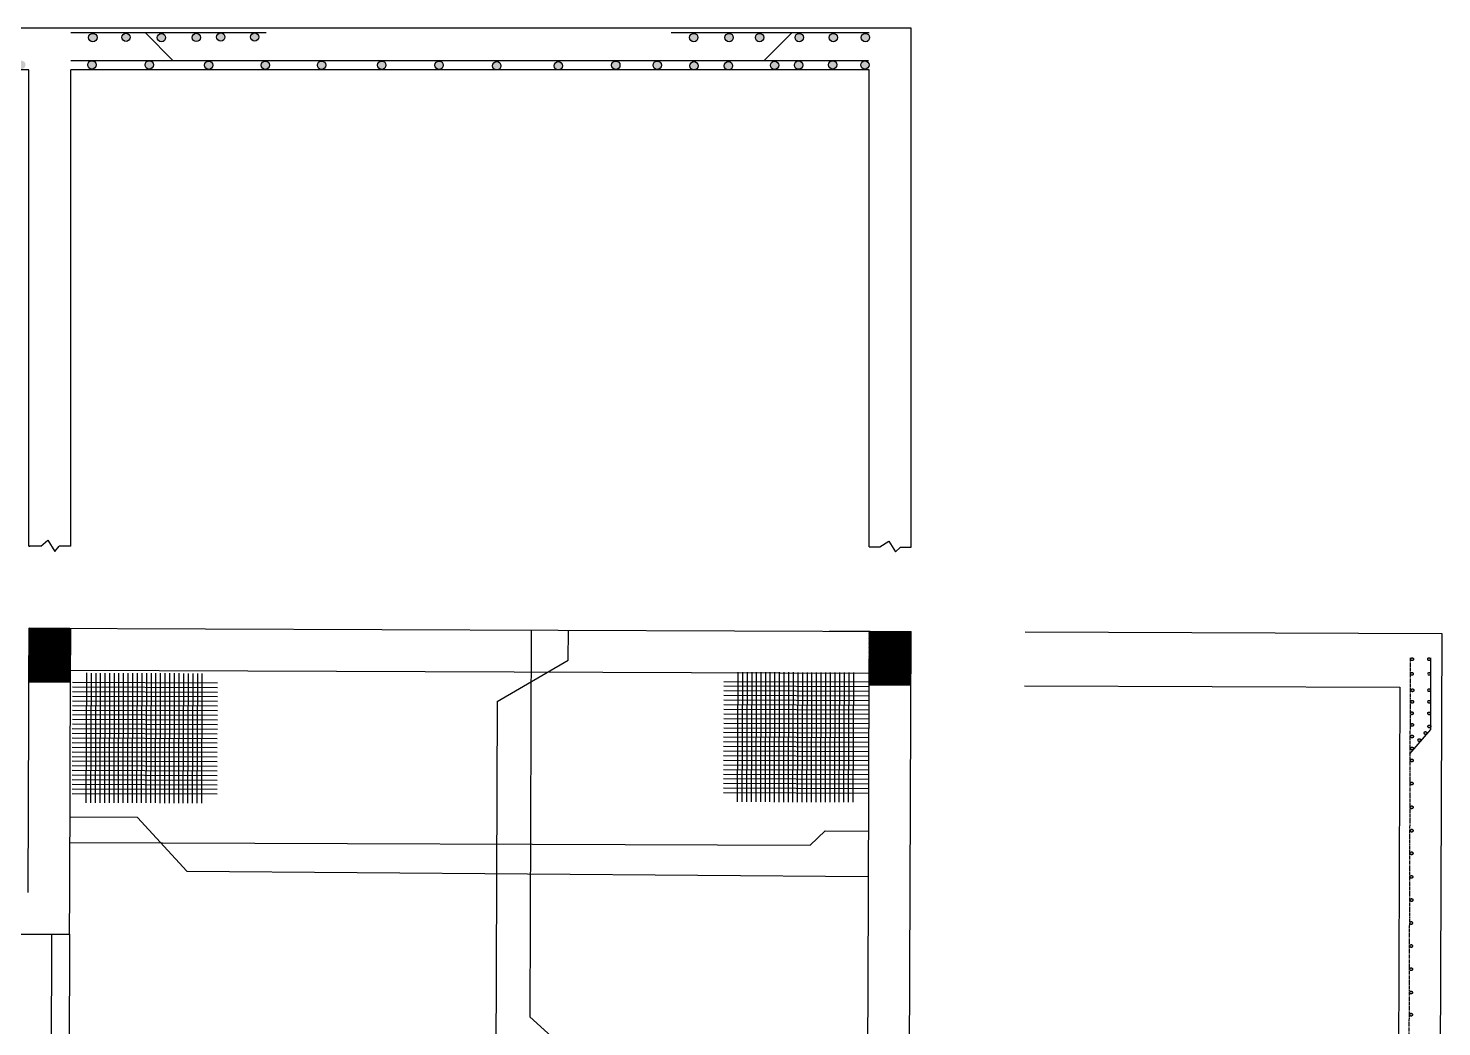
# Model space of a CAD drawing. Header units: feet. Extents: x -818749 to 7402802, y -779513 to 6609444.
# Drawn here: x -816433.8 to -816128.8, y -779064.5 to -778849.1 of the extents above; entities that cross this region are included whole.
import ezdxf

# ---------------------------------------------------------------- set-up
doc = ezdxf.new("R2010")
doc.units = ezdxf.units.FT
doc.header["$MEASUREMENT"] = 0
doc.linetypes.add('CENTER2', pattern=[1.125, 0.75, -0.125, 0.125, -0.125])
doc.layers.add('GRID', color=7, linetype='CENTER2', plot=False)

msp = doc.modelspace()

# ---------------------------------------------------------------- hatches: boundary and pattern name
at = {"layer": 'GRID', "linetype": 'Continuous', "true_color": 0xf1eb1f}
h = msp.add_hatch(color=2, dxfattribs=at)
h.dxf.hatch_style = 1
h.paths.add_polyline_path([(-816670.81549, -778851.01375, 1), (-816669.0127, -778851.01375, 1)])
h.paths.add_polyline_path([(-816668.97148, -778856.98603, 1), (-816670.77426, -778856.98603, 1)])
h.paths.add_polyline_path([(-816658.35304, -778856.98638, 1), (-816656.55025, -778856.98638, 1)])
h.paths.add_polyline_path([(-816646.09628, -778856.98603, 1), (-816644.29349, -778856.98603, 1)])
h.paths.add_polyline_path([(-816631.82067, -778857.18359, 1), (-816633.62346, -778857.18359, 1)])
h.paths.add_polyline_path([(-816619.27832, -778857.18359, 1), (-816621.0811, -778857.18359, 1)])
h.paths.add_polyline_path([(-816608.78468, -778857.18359, 1), (-816606.98189, -778857.18359, 1)])
h.paths.add_polyline_path([(-816594.17463, -778857.18359, 1), (-816595.97741, -778857.18359, 1)])
h.paths.add_polyline_path([(-816581.81248, -778857.18359, 1), (-816583.61527, -778857.18359, 1)])
h.paths.add_polyline_path([(-816570.89348, -778856.98638, 1), (-816569.0907, -778856.98638, 1)])
h.paths.add_polyline_path([(-816558.45235, -778856.98638, 1), (-816556.64957, -778856.98638, 1)])
h.paths.add_polyline_path([(-816544.50925, -778857.0523, 1), (-816546.31203, -778857.0523, 1)])
h.paths.add_polyline_path([(-816534.64009, -778857.0523, 1), (-816532.8373, -778857.0523, 1)])
h.paths.add_polyline_path([(-816533.73724, -778851.01375, 1), (-816535.54003, -778851.01375, 1)])
h.paths.add_polyline_path([(-816544.52523, -778851.01375, 1), (-816546.32802, -778851.01375, 1)])
h.paths.add_polyline_path([(-816556.7143, -778851.01375, 1), (-816558.51708, -778851.01375, 1)])
h.paths.add_polyline_path([(-816568.96089, -778851.01375, 1), (-816570.76367, -778851.01375, 1)])
h.paths.add_polyline_path([(-816581.90982, -778851.01375, 1), (-816583.71261, -778851.01375, 1)])
h.paths.add_polyline_path([(-816595.36415, -778851.01375, 1), (-816593.56137, -778851.01375, 1)])
h.paths.add_polyline_path([(-816621.7238, -778851.01375, 1), (-816623.52658, -778851.01375, 1)])
h.paths.add_polyline_path([(-816633.54263, -778851.01375, 1), (-816631.73985, -778851.01375, 1)])
h.paths.add_polyline_path([(-816645.85847, -778851.01375, 1), (-816644.05569, -778851.01375, 1)])
h.paths.add_polyline_path([(-816656.68924, -778851.01375, 1), (-816658.49202, -778851.01375, 1)])
h.paths.add_polyline_path([(-816254.05092, -778851.0833, 1), (-816252.24813, -778851.0833, 1)])
h.paths.add_polyline_path([(-816260.9771, -778851.0833, 1), (-816259.17432, -778851.0833, 1)])
h.paths.add_polyline_path([(-816268.33027, -778851.0833, 1), (-816266.52748, -778851.0833, 1)])
h.paths.add_polyline_path([(-816276.88884, -778851.0833, 1), (-816275.08606, -778851.0833, 1)])
h.paths.add_polyline_path([(-816281.66672, -778851.0833, 1), (-816283.46951, -778851.0833, 1)])
h.paths.add_polyline_path([(-816291.08928, -778851.0833, 1), (-816289.28649, -778851.0833, 1)])
h.paths.add_polyline_path([(-816291.04418, -778857.1836, 1), (-816289.24139, -778857.1836, 1)])
h.paths.add_polyline_path([(-816298.99148, -778857.06855, 1), (-816297.18869, -778857.06855, 1)])
h.paths.add_polyline_path([(-816271.84733, -778857.07925, 1), (-816273.65012, -778857.07925, 1)])
h.paths.add_polyline_path([(-816283.61288, -778857.1836, 1), (-816281.81009, -778857.1836, 1)])
h.paths.add_polyline_path([(-816268.47257, -778857.04342, 1), (-816266.66978, -778857.04342, 1)])
h.paths.add_polyline_path([(-816261.11941, -778856.99602, 1), (-816259.31662, -778856.99602, 1)])
h.paths.add_polyline_path([(-816254.15136, -778857.00459, 1), (-816252.34857, -778857.00459, 1)])
h.paths.add_polyline_path([(-816306.11657, -778857.06855, 1), (-816307.91936, -778857.06855, 1)])
h.paths.add_polyline_path([(-816320.32273, -778857.18359, 1), (-816318.51994, -778857.18359, 1)])
h.paths.add_polyline_path([(-816333.61542, -778857.18359, 1), (-816331.81263, -778857.18359, 1)])
h.paths.add_polyline_path([(-816344.26618, -778857.06855, 1), (-816346.06897, -778857.06855, 1)])
h.paths.add_polyline_path([(-816356.63073, -778857.06855, 1), (-816358.43351, -778857.06855, 1)])
h.paths.add_polyline_path([(-816404.19032, -778851.10773, 1), (-816405.99311, -778851.10773, 1)])
h.paths.add_polyline_path([(-816398.45705, -778851.05291, 1), (-816396.65426, -778851.05291, 1)])
h.paths.add_polyline_path([(-816392.11621, -778850.08499), (-816392.46553, -778850.08499, 0.358186129), (-816393.19226, -778850.9693, 1), (-816391.38948, -778850.9693, 0.358186129)])
h.paths.add_polyline_path([(-816384.78973, -778850.08499), (-816385.12931, -778850.08499, 0.359739239), (-816385.86091, -778850.97025, 1), (-816384.05813, -778850.97025, 0.359739239)])
h.paths.add_polyline_path([(-816383.56149, -778857.06855, 1), (-816381.7587, -778857.06855, 1)])
h.paths.add_polyline_path([(-816371.42078, -778857.06855, 1), (-816369.61799, -778857.06855, 1)])
h.paths.add_polyline_path([(-816520.7989, -778856.98638, 1), (-816518.99611, -778856.98638, 1)])
h.paths.add_polyline_path([(-816508.43633, -778856.98638, 1), (-816506.63354, -778856.98638, 1)])
h.paths.add_polyline_path([(-816494.13284, -778856.98638, 1), (-816495.93562, -778856.98638, 1)])
h.paths.add_polyline_path([(-816483.36581, -778856.98638, 1), (-816481.56303, -778856.98638, 1)])
h.paths.add_polyline_path([(-816470.72697, -778856.98638, 1), (-816468.92418, -778856.98638, 1)])
h.paths.add_polyline_path([(-816456.70533, -778856.98638, 1), (-816458.50812, -778856.98638, 1)])
h.paths.add_polyline_path([(-816444.14717, -778856.98638, 1), (-816445.94995, -778856.98638, 1)])
h.paths.add_polyline_path([(-816434.41078, -778856.98638, 1), (-816436.21357, -778856.98638, 1)])
h.paths.add_polyline_path([(-816395.78746, -778857.06855, 1), (-816393.98468, -778857.06855, 1)])
h.paths.add_polyline_path([(-816408.6183, -778856.98638, 1), (-816406.81552, -778856.98638, 1)])
h.paths.add_polyline_path([(-816413.63102, -778851.03266, 1), (-816411.82823, -778851.03266, 1)])
h.paths.add_polyline_path([(-816420.79318, -778851.0827, 1), (-816418.99039, -778851.0827, 1)])
h.paths.add_polyline_path([(-816421.00035, -778856.98638, 1), (-816419.19757, -778856.98638, 1)])
at = {"layer": 'GRID', "linetype": 'ByBlock'}
h = msp.add_hatch(dxfattribs=at)
h.set_pattern_fill('ANSI31', color=1, angle=-0.2106085)
h.set_pattern_definition([(44.7893915, (-821153.83319, -783334.82262), (-0.0880628523, 0.0887126487), [])])
h.paths.add_polyline_path([(-816424.66331, -778978.67273), (-816433.66752, -778978.62845), (-816433.70036, -778987.56463), (-816433.70975, -778990.11796), (-816424.70985, -778990.16221), (-816424.70043, -778987.59771)])
h.paths.add_polyline_path([(-816243.34878, -778979.32066), (-816252.37298, -778979.27629), (-816252.4059, -778988.23103), (-816252.38159, -778988.23112), (-816252.39091, -778990.76592), (-816243.39101, -778990.81017)])
h.paths.add_polyline_path([(-816243.73078, -779080.47755), (-816252.72051, -779080.43335), (-816252.73447, -779084.23047), (-816252.76274, -779091.92286), (-816243.77302, -779091.96706)])
h.paths.add_polyline_path([(-816417.41437, -779080.70631), (-816428.91587, -779080.66301), (-816428.92563, -779083.56667), (-816420.10505, -779083.61525), (-816417.42408, -779083.6251)])
h.paths.add_polyline_path([(-816417.4241, -779083.63001), (-816420.10505, -779083.61525), (-816428.89328, -779083.58294), (-816428.90733, -779087.40682), (-816420.11916, -779087.45522), (-816417.43687, -779087.46508)])
h.paths.add_polyline_path([(-816417.43688, -779087.47), (-816420.11916, -779087.45522), (-816428.93859, -779087.4228), (-816428.94611, -779089.66078), (-816417.44432, -779089.7047)])
h.paths.add_polyline_path([(-816672.55512, -779034.66645), (-816681.55501, -779034.6222), (-816681.59725, -779046.11171), (-816672.59735, -779046.15596)])
h.paths.add_polyline_path([(-816673.1617, -779199.68585), (-816673.15061, -779196.66979), (-816682.1224, -779196.62568), (-816682.16463, -779208.11519), (-816673.19285, -779208.1593)])
h.paths.add_polyline_path([(-816624.36088, -779270.96867), (-816635.72972, -779270.95317), (-816635.79038, -779273.66372), (-816635.28685, -779273.66557), (-816635.28679, -779273.64946), (-816626.49635, -779273.69788), (-816624.3857, -779273.70564)])
h.paths.add_polyline_path([(-816624.38574, -779273.7095), (-816626.49635, -779273.69788), (-816635.79038, -779273.66372), (-816635.87632, -779277.50343), (-816624.42053, -779277.54554)])
h.paths.add_polyline_path([(-816624.42057, -779277.54936), (-816626.51047, -779277.53785), (-816635.87632, -779277.50343), (-816635.93011, -779279.90643), (-816624.44234, -779279.95013)])
h.paths.add_polyline_path([(-816542.21697, -779274.00768), (-816553.66973, -779273.96558), (-816553.68379, -779277.78945), (-816544.89335, -779277.83786), (-816542.24515, -779277.8476)])
h.paths.add_polyline_path([(-816417.5685, -779192.20446), (-816425.45242, -779192.17487), (-816425.46437, -779195.42723), (-816420.51388, -779195.4545), (-816417.58058, -779195.46528)])
h.paths.add_polyline_path([(-816417.5806, -779195.47066), (-816420.51388, -779195.4545), (-816425.4644, -779195.4363), (-816425.46437, -779195.42723), (-816429.30432, -779195.40608), (-816429.31849, -779199.26216), (-816425.47855, -779199.28331), (-816425.47852, -779199.27628), (-816417.5948, -779199.30526)])
h.paths.add_polyline_path([(-816417.59488, -779199.32674), (-816425.47855, -779199.28331), (-816425.48918, -779202.1753), (-816417.60554, -779202.2042)])
h.paths.add_polyline_path([(-816425.47855, -779199.28331), (-816429.31849, -779199.26216), (-816429.32915, -779202.16122), (-816425.48918, -779202.1753)])
h.paths.add_polyline_path([(-816425.45242, -779192.17487), (-816429.29219, -779192.16046), (-816429.3044, -779195.40608), (-816425.46437, -779195.42723)])
h.paths.add_polyline_path([(-816244.14479, -779195.87369), (-816244.13417, -779192.98617), (-816253.13407, -779192.94192), (-816253.14557, -779196.06972), (-816253.17631, -779204.43143), (-816244.17641, -779204.47568)])
h.paths.add_polyline_path([(-816244.63606, -779329.52354), (-816244.62262, -779325.86817), (-816253.57874, -779325.82414), (-816253.62097, -779337.31365), (-816244.66486, -779337.35768)])
h.paths.add_polyline_path([(-816426.41197, -779453.21861), (-816429.51868, -779453.191), (-816429.56094, -779464.68799), (-816426.45418, -779464.70326), (-816426.43959, -779460.73185)])
h.paths.add_polyline_path([(-816429.51868, -779453.191), (-816432.56813, -779453.16389), (-816432.55527, -779464.67327), (-816429.56094, -779464.68799)])
h.paths.add_polyline_path([(-816423.43847, -779453.24504), (-816426.41197, -779453.21861), (-816426.43959, -779460.73185), (-816426.45418, -779464.70326), (-816423.48064, -779464.71788)])
h.paths.add_polyline_path([(-816550.31465, -779435.47053), (-816554.01655, -779435.45233), (-816554.05799, -779446.94184), (-816550.35688, -779446.96004)])
h.paths.add_polyline_path([(-816554.01655, -779435.45233), (-816559.38927, -779435.42591), (-816559.42059, -779443.94657), (-816554.04726, -779443.96635)])
h.paths.add_polyline_path([(-816554.04726, -779443.96635), (-816559.42059, -779443.94657), (-816559.4315, -779446.91542), (-816554.05799, -779446.94184)])
h.paths.add_polyline_path([(-816626.81288, -779435.18477), (-816632.02831, -779435.15913), (-816632.0597, -779443.67909), (-816626.84418, -779443.6983)], flags=17)
h.paths.add_polyline_path([(-816626.84418, -779443.6983), (-816632.0597, -779443.67909), (-816632.02831, -779435.15913), (-816635.86799, -779435.14025), (-816635.91032, -779446.62976), (-816626.85512, -779446.67428)])
h.paths.add_polyline_path([(-816542.24519, -779277.85245), (-816544.89335, -779277.83786), (-816549.60807, -779277.82053), (-816553.44805, -779277.80642), (-816553.70365, -779277.80548), (-816553.71431, -779280.70392), (-816542.267, -779280.82286)])
at = {"layer": 'GRID', "linetype": 'Continuous', "true_color": 0xf1eb1f}
h = msp.add_hatch(color=2, dxfattribs=at)
h.dxf.hatch_style = 1
h.paths.add_polyline_path([(-816131.49219, -778984.91549, 1), (-816131.49219, -778985.52257, 1)])
h.paths.add_polyline_path([(-816131.47352, -778988.10537, 1), (-816131.47352, -778988.71245, 1)])
h.paths.add_polyline_path([(-816131.49219, -778991.62568, 1), (-816131.49219, -778992.23276, 1)])
h.paths.add_polyline_path([(-816131.47, -778994.11342, 1), (-816131.47, -778994.7205, 1)])
h.paths.add_polyline_path([(-816131.49219, -778996.63448, 1), (-816131.49219, -778997.24156, 1)])
h.paths.add_polyline_path([(-816131.13165, -778999.80769), (-816131.13156, -778999.68943, 0.358112695), (-816131.42933, -778999.44478, 1), (-816131.42933, -779000.05186, 0.357659757)])
h.paths.add_polyline_path([(-816135.21123, -779007.39634, 1), (-816135.21123, -779006.78926, 1)])
h.paths.add_polyline_path([(-816135.1747, -779004.81242, 1), (-816135.1747, -779004.20534, 1)])
h.paths.add_polyline_path([(-816133.60257, -779002.40178, 1), (-816133.60257, -779003.00886, 1)])
h.paths.add_polyline_path([(-816132.29038, -779001.47462, 1), (-816132.29038, -779000.86754, 1)])
h.paths.add_polyline_path([(-816135.14792, -778984.93808, 1), (-816135.14792, -778985.54516, 1)])
h.paths.add_polyline_path([(-816135.20379, -778988.09252, 0.336188721), (-816135.49605, -778988.31407), (-816135.4966, -778988.47604, 0.338106019), (-816135.20379, -778988.6996, 1)])
h.paths.add_polyline_path([(-816135.07647, -778991.64789, 1), (-816135.07647, -778992.25497, 1)])
h.paths.add_polyline_path([(-816135.13195, -778994.12452, 1), (-816135.13195, -778994.73161, 1)])
h.paths.add_polyline_path([(-816135.19853, -778996.60116, 1), (-816135.19853, -778997.20824, 1)])
h.paths.add_polyline_path([(-816135.15415, -778999.11111, 1), (-816135.15415, -778999.71819, 1)])
h.paths.add_polyline_path([(-816135.17634, -779001.62106, 1), (-816135.17634, -779002.22814, 1)])
h.paths.add_polyline_path([(-816135.46602, -779083.55201, 1), (-816135.46602, -779084.15909, 1)])
h.paths.add_polyline_path([(-816131.88792, -779087.01072, 1), (-816131.88792, -779086.40364, 1)])
h.paths.add_polyline_path([(-816131.95309, -779081.68554, 1), (-816131.95309, -779082.29262, 1)])
h.paths.add_polyline_path([(-816135.46602, -779081.46589, 1), (-816135.46602, -779082.07297, 1)])
h.paths.add_polyline_path([(-816135.3122, -779079.95483, 1), (-816135.3122, -779080.56191, 1)])
h.paths.add_polyline_path([(-816135.3818, -779079.07844, 1), (-816135.3818, -779078.47136, 1)])
h.paths.add_polyline_path([(-816135.45184, -779077.7197, 1), (-816135.45184, -779077.11262, 1)])
h.paths.add_polyline_path([(-816135.34012, -779075.71857, 1), (-816135.34012, -779075.11149, 1)])
h.paths.add_polyline_path([(-816133.90591, -779077.1943, 1), (-816133.90591, -779077.80138, 1)])
h.paths.add_polyline_path([(-816132.96409, -779079.20096, 1), (-816132.96409, -779078.59388, 1)])
h.paths.add_polyline_path([(-816131.98059, -779080.07735, 1), (-816131.98059, -779080.68443, 1)])
h.paths.add_polyline_path([(-816135.43078, -779071.57832, 1), (-816135.43078, -779072.1854, 1)])
h.paths.add_polyline_path([(-816135.40801, -779066.64778, 1), (-816135.40801, -779067.25487, 1)])
h.paths.add_polyline_path([(-816135.38567, -779061.64992, 1), (-816135.38567, -779062.257, 1)])
h.paths.add_polyline_path([(-816135.37793, -779056.8717, 1), (-816135.37793, -779057.47878, 1)])
h.paths.add_polyline_path([(-816135.3543, -779051.82637, 1), (-816135.3543, -779052.43345, 1)])
h.paths.add_polyline_path([(-816135.3311, -779046.82739, 1), (-816135.3311, -779047.43448, 1)])
h.paths.add_polyline_path([(-816135.25763, -779012.36441, 1), (-816135.25763, -779011.75733, 1)])
h.paths.add_polyline_path([(-816135.33024, -779042.47303, 1), (-816135.33024, -779041.86595, 1)])
h.paths.add_polyline_path([(-816135.23185, -779021.93519, 1), (-816135.23185, -779022.54227, 1)])
h.paths.add_polyline_path([(-816135.26278, -779026.82488, 1), (-816135.26278, -779027.43197, 1)])
h.paths.add_polyline_path([(-816135.30876, -779031.91326, 1), (-816135.30876, -779032.52034, 1)])
h.paths.add_polyline_path([(-816135.27825, -779036.91003, 1), (-816135.27825, -779037.51711, 1)])
h.paths.add_polyline_path([(-816135.24732, -779016.89206, 1), (-816135.24732, -779017.49914, 1)])

# ---------------------------------------------------------------- linework, layer by layer
for p, q in [((-816433.8768, -779035.5643), (-816433.66728, -778978.56469)), ((-816433.8768, -779035.5643), (-816433.66728, -778978.56469)), ((-816433.66728, -778978.56469), (-816243.34857, -778979.26427)), ((-816433.66728, -778978.56469), (-816243.34857, -778979.26427)), ((-816243.34857, -778979.26427), (-816245.14623, -779468.31366)), ((-816243.34857, -778979.26427), (-816245.14623, -779468.31366)), ((-816424.87686, -779035.59738), (-816424.70043, -778987.59771)), ((-816424.87686, -779035.59738), (-816424.70043, -778987.59771)), ((-816424.70043, -778987.59771), (-816252.38159, -778988.23112)), ((-816424.70043, -778987.59771), (-816252.38159, -778988.23112)), ((-816252.38159, -778988.23112), (-816252.55803, -779036.2308)), ((-816252.38159, -778988.23112), (-816252.55803, -779036.2308)), ((-816424.90995, -779044.59732), (-816424.87686, -779035.59738)), ((-816424.90995, -779044.59732), (-816424.87686, -779035.59738)), ((-816252.55803, -779036.2308), (-816252.73447, -779084.23047)), ((-816252.55803, -779036.2308), (-816252.73447, -779084.23047)), ((-816472.90962, -779044.42088), (-816428.74992, -779044.58321)), ((-816472.90962, -779044.42088), (-816424.90995, -779044.59732))]:
    msp.add_line(p, q)
at = {"linetype": 'ByBlock'}
for p, q in [((-816433.73793, -778978.62811), (-816433.78016, -778990.11762)), ((-816424.66331, -778978.67273), (-816433.73793, -778978.62811)), ((-816433.66728, -778978.56469), (-816433.70036, -778987.56463)), ((-816416.08641, -778978.66152), (-816433.66728, -778978.56469)), ((-816424.70554, -778990.16224), (-816424.66331, -778978.67273)), ((-816243.34869, -778979.29647), (-816260.92956, -778979.19964)), ((-816252.37298, -778979.27629), (-816252.41522, -778990.7658)), ((-816243.29836, -778979.32091), (-816252.37298, -778979.27629)), ((-816243.38177, -778988.29641), (-816243.34869, -778979.29647)), ((-816243.34059, -778990.81042), (-816243.29836, -778979.32091)), ((-816424.70049, -778987.6142), (-816416.11949, -778987.66146)), ((-816416.11949, -778987.66146), (-816416.11937, -778987.62925)), ((-816260.96264, -778988.19958), (-816252.38165, -778988.24684))]:
    msp.add_line(p, q, dxfattribs=at)
at = {"layer": 'GRID', "color": 242, "linetype": 'Continuous', "true_color": 0xcd2027}
for p, q in [((-816243.29836, -778849.08499), (-816681.55513, -778849.08499)), ((-816243.29836, -778961.05651), (-816243.29836, -778849.08499)), ((-816433.73793, -778858.08499), (-816525.07578, -778858.08499)), ((-816433.73793, -778960.83578), (-816433.73793, -778858.08499)), ((-816424.66331, -778960.83578), (-816424.66331, -778858.08499)), ((-816252.37298, -778858.08499), (-816424.66331, -778858.08499)), ((-816252.37298, -778960.96963), (-816252.37298, -778858.08499))]:
    msp.add_line(p, q, dxfattribs=at)
at = {"layer": 'GRID', "color": 2, "linetype": 'Continuous'}
for p, q in [((-816382.44812, -778850.08499), (-816424.66331, -778850.08499)), ((-816252.36622, -778850.08499), (-816295.05138, -778850.08499)), ((-816252.49907, -778856.08499), (-816424.66331, -778856.08499))]:
    msp.add_line(p, q, dxfattribs=at)
at = {"layer": 'GRID', "color": 40, "linetype": 'Continuous', "true_color": 0xf8d731}
for p, q in [((-816408.52259, -778850.08499), (-816402.58066, -778856.08499)), ((-816269.00811, -778850.08499), (-816275.07524, -778856.08499)), ((-816131.12482, -778991.29958), (-816131.12482, -778984.91116)), ((-816131.13211, -779000.3824), (-816131.12482, -778991.29958)), ((-816135.61567, -779005.66045), (-816131.13211, -779000.3824))]:
    msp.add_line(p, q, dxfattribs=at)
at = {"layer": 'GRID', "color": 242, "linetype": 'ByBlock', "true_color": 0xcd2027}
for p, q in [((-816431.08677, -778960.83578), (-816429.60083, -778959.53312)), ((-816429.60083, -778959.53312), (-816428.08302, -778962.02094)), ((-816250.02794, -778960.96963), (-816248.09102, -778959.75822)), ((-816248.09102, -778959.75822), (-816246.66585, -778962.03691)), ((-816431.08677, -778960.83578), (-816433.73793, -778960.83578)), ((-816433.73793, -778960.83578), (-816433.50838, -778960.83578)), ((-816428.08302, -778962.02094), (-816427.16945, -778960.83578)), ((-816424.66331, -778960.83578), (-816427.16945, -778960.83578)), ((-816252.37298, -778960.96963), (-816250.02794, -778960.96963)), ((-816246.66585, -778962.03691), (-816245.57188, -778961.02627)), ((-816245.57188, -778961.02627), (-816243.29836, -778961.05651)), ((-816218.69927, -778979.35487), (-816128.76185, -778979.68547)), ((-816128.76185, -778979.68547), (-816130.54986, -779466.10944)), ((-816424.2843, -778990.19941), (-816392.98311, -778990.31446)), ((-816421.27697, -778988.21045), (-816421.37989, -779016.21026)), ((-816420.27698, -778988.21412), (-816420.3799, -779016.21393)), ((-816419.27698, -778988.2178), (-816419.3799, -779016.21761)), ((-816418.27699, -778988.22147), (-816418.37991, -779016.22128)), ((-816417.277, -778988.22515), (-816417.37992, -779016.22496)), ((-816416.277, -778988.22883), (-816416.37992, -779016.22864)), ((-816415.27701, -778988.2325), (-816415.37993, -779016.23231)), ((-816414.33376, -778988.23597), (-816414.43668, -779016.23578)), ((-816413.33377, -778988.23964), (-816413.43669, -779016.23945)), ((-816412.33377, -778988.24332), (-816412.43669, -779016.24313)), ((-816411.33378, -778988.247), (-816411.4367, -779016.24681)), ((-816410.33379, -778988.25067), (-816410.43671, -779016.25048)), ((-816410.33379, -778988.25067), (-816410.43671, -779016.25048)), ((-816409.33379, -778988.25435), (-816409.43672, -779016.25416)), ((-816408.3338, -778988.25802), (-816408.43672, -779016.25783)), ((-816407.33381, -778988.2617), (-816407.43673, -779016.26151)), ((-816406.33381, -778988.26537), (-816406.43674, -779016.26519)), ((-816405.33382, -778988.26905), (-816405.43674, -779016.26886)), ((-816404.33383, -778988.27273), (-816404.43675, -779016.27254)), ((-816403.33383, -778988.2764), (-816403.43676, -779016.27621)), ((-816402.33384, -778988.28008), (-816402.43676, -779016.27989)), ((-816401.33385, -778988.28375), (-816401.43677, -779016.28356)), ((-816400.33385, -778988.28743), (-816400.43678, -779016.28724)), ((-816399.33386, -778988.29111), (-816399.43678, -779016.29092)), ((-816398.33387, -778988.29478), (-816398.43679, -779016.29459)), ((-816397.33387, -778988.29846), (-816397.4368, -779016.29827)), ((-816396.33388, -778988.30213), (-816396.4368, -779016.30194)), ((-816283.70276, -778990.01454), (-816252.40157, -778990.1296)), ((-816280.69543, -778988.02558), (-816280.79835, -779016.02539)), ((-816279.69544, -778988.02926), (-816279.79836, -779016.02907)), ((-816278.69544, -778988.03293), (-816278.79837, -779016.03274)), ((-816277.69545, -778988.03661), (-816277.79837, -779016.03642)), ((-816276.69546, -778988.04028), (-816276.79838, -779016.0401)), ((-816275.69546, -778988.04396), (-816275.79839, -779016.04377)), ((-816274.69547, -778988.04764), (-816274.79839, -779016.04745)), ((-816273.75222, -778988.0511), (-816273.85514, -779016.05091)), ((-816272.75223, -778988.05478), (-816272.85515, -779016.05459)), ((-816271.75223, -778988.05845), (-816271.85516, -779016.05827)), ((-816270.75224, -778988.06213), (-816270.85516, -779016.06194)), ((-816269.75225, -778988.06581), (-816269.85517, -779016.06562)), ((-816269.75225, -778988.06581), (-816269.85517, -779016.06562)), ((-816268.75225, -778988.06948), (-816268.85518, -779016.06929)), ((-816267.75226, -778988.07316), (-816267.85518, -779016.07297)), ((-816266.75227, -778988.07683), (-816266.85519, -779016.07664)), ((-816265.75227, -778988.08051), (-816265.8552, -779016.08032)), ((-816264.75228, -778988.08419), (-816264.8552, -779016.084)), ((-816263.75229, -778988.08786), (-816263.85521, -779016.08767)), ((-816262.75229, -778988.09154), (-816262.85522, -779016.09135)), ((-816261.7523, -778988.09521), (-816261.85522, -779016.09502)), ((-816260.75231, -778988.09889), (-816260.85523, -779016.0987)), ((-816259.75231, -778988.10256), (-816259.85524, -779016.10238)), ((-816258.75232, -778988.10624), (-816258.85524, -779016.10605)), ((-816257.75233, -778988.10992), (-816257.85525, -779016.10973)), ((-816256.75233, -778988.11359), (-816256.85526, -779016.1134)), ((-816255.75234, -778988.11727), (-816255.85526, -779016.11708)), ((-816424.29533, -778993.19939), (-816392.99414, -778993.31444)), ((-816424.29165, -778992.19939), (-816392.99046, -778992.31445)), ((-816424.28798, -778991.1994), (-816392.98679, -778991.31446)), ((-816283.71379, -778993.01452), (-816252.4126, -778993.12958)), ((-816283.71011, -778992.01453), (-816252.40893, -778992.12958)), ((-816283.70644, -778991.01453), (-816252.40525, -778991.12959)), ((-816218.80826, -778990.97728), (-816137.80451, -778991.27504)), ((-816137.80451, -778991.27504), (-816138.14775, -779084.65168)), ((-816424.30635, -778996.19936), (-816393.00517, -778996.31442)), ((-816424.30268, -778995.19937), (-816393.00149, -778995.31443)), ((-816424.299, -778994.19938), (-816392.99782, -778994.31444)), ((-816283.72482, -778996.0145), (-816252.42363, -778996.12956)), ((-816283.72114, -778995.01451), (-816252.41995, -778995.12956)), ((-816283.71746, -778994.01451), (-816252.41628, -778994.12957)), ((-816424.31738, -778999.19934), (-816393.0162, -778999.3144)), ((-816424.31371, -778998.19935), (-816393.01252, -778998.31441)), ((-816424.31003, -778997.19936), (-816393.00884, -778997.31442)), ((-816283.73584, -778999.01448), (-816252.43466, -778999.12954)), ((-816283.73217, -778998.01449), (-816252.43098, -778998.12954)), ((-816283.72849, -778997.01449), (-816252.4273, -778997.12955)), ((-816424.32841, -779002.19932), (-816393.02722, -779002.31438)), ((-816424.32473, -779001.19933), (-816393.02355, -779001.31439)), ((-816424.32106, -779000.19934), (-816393.01987, -779000.3144)), ((-816283.74687, -779002.01446), (-816252.44568, -779002.12952)), ((-816283.74319, -779001.01447), (-816252.44201, -779001.12952)), ((-816283.73952, -779000.01447), (-816252.43833, -779000.12953)), ((-816424.33944, -779005.1993), (-816393.03825, -779005.31436)), ((-816424.33576, -779004.19931), (-816393.03457, -779004.31437)), ((-816424.33209, -779003.19932), (-816393.0309, -779003.31438)), ((-816424.33209, -779003.19932), (-816393.0309, -779003.31438)), ((-816283.7579, -779005.01444), (-816252.45671, -779005.1295)), ((-816283.75422, -779004.01445), (-816252.45304, -779004.1295)), ((-816283.75055, -779003.01445), (-816252.44936, -779003.12951)), ((-816283.75055, -779003.01445), (-816252.44936, -779003.12951)), ((-816424.35046, -779008.19928), (-816393.04928, -779008.31434)), ((-816424.34679, -779007.19929), (-816393.0456, -779007.31435)), ((-816424.34311, -779006.1993), (-816393.04193, -779006.31435)), ((-816283.76893, -779008.01442), (-816252.46774, -779008.12948)), ((-816283.76525, -779007.01443), (-816252.46406, -779007.12948)), ((-816283.76157, -779006.01443), (-816252.46039, -779006.12949)), ((-816424.36149, -779011.19926), (-816393.06031, -779011.31432)), ((-816424.35782, -779010.19927), (-816393.05663, -779010.31433)), ((-816424.35414, -779009.19928), (-816393.05295, -779009.31433)), ((-816283.78363, -779012.01439), (-816252.48244, -779012.12945)), ((-816283.77995, -779011.0144), (-816252.47877, -779011.12946)), ((-816283.77628, -779010.01441), (-816252.47509, -779010.12946)), ((-816283.7726, -779009.01441), (-816252.47141, -779009.12947)), ((-816424.37252, -779014.19924), (-816393.07133, -779014.3143)), ((-816424.36884, -779013.19925), (-816393.06766, -779013.31431)), ((-816424.36517, -779012.19926), (-816393.06398, -779012.31431)), ((-816283.79098, -779014.01438), (-816252.48979, -779014.12944)), ((-816283.7873, -779013.01438), (-816252.48612, -779013.12944))]:
    msp.add_line(p, q, dxfattribs=at)
at = {"layer": 'GRID', "color": 2, "linetype": 'ByBlock', "true_color": 0xf1eb1f}
for p, q in [((-816325.25627, -778978.96319), (-816325.56314, -779062.44549)), ((-816317.27712, -778985.43551), (-816317.25344, -778978.9926)), ((-816332.65666, -778994.39264), (-816317.27712, -778985.43551)), ((-816332.65666, -778994.39264), (-816332.98581, -779083.93548)), ((-816424.79658, -779013.7568), (-816424.79658, -779013.7568)), ((-816410.27851, -779019.36578), (-816424.817, -779019.31234)), ((-816399.5734, -779031.00696), (-816410.27851, -779019.36578)), ((-816265.08631, -779025.38196), (-816261.86925, -779022.28987)), ((-816261.86925, -779022.28987), (-816252.50691, -779022.32429)), ((-816424.83716, -779024.79475), (-816265.08631, -779025.38196)), ((-816399.5734, -779031.00696), (-816252.54284, -779032.10009)), ((-816325.56314, -779062.44549), (-816317.8371, -779069.47731))]:
    msp.add_line(p, q, dxfattribs=at)
at = {"layer": 'GRID', "color": 40, "linetype": 'CENTER2', "true_color": 0xf8d731}
msp.add_line((-816135.82779, -779084.6602), (-816135.48455, -778984.9756), dxfattribs=at)
at = {"layer": 'GRID', "linetype": 'ByBlock'}
for p, q in [((-816433.78016, -778990.11762), (-816424.70554, -778990.16224)), ((-816252.41522, -778990.7658), (-816243.34059, -778990.81042)), ((-816429.03972, -779123.42268), (-816428.74992, -779044.58321)), ((-816424.90995, -779044.59732), (-816425.06742, -779087.43703))]:
    msp.add_line(p, q, dxfattribs=at)
at = {"layer": 'GRID', "color": 40, "linetype": 'Continuous', "true_color": 0xf8d731}
for centre in [(-816419.89178, -778851.0827), (-816412.72962, -778851.03266), (-816405.09171, -778851.10773), (-816397.55566, -778851.05291), (-816392.29087, -778850.9693), (-816384.95952, -778850.97025), (-816290.18789, -778851.0833), (-816282.56811, -778851.0833), (-816275.98745, -778851.0833), (-816267.42887, -778851.0833), (-816260.07571, -778851.0833), (-816253.14952, -778851.0833), (-816420.09896, -778856.98638), (-816407.71691, -778856.98638), (-816394.88607, -778857.06855), (-816382.6601, -778857.06855), (-816370.51938, -778857.06855), (-816357.53212, -778857.06855), (-816345.16758, -778857.06855), (-816332.71402, -778857.18359), (-816319.42133, -778857.18359), (-816307.01797, -778857.06855), (-816298.09008, -778857.06855), (-816290.14279, -778857.1836), (-816282.71148, -778857.1836), (-816272.74872, -778857.07925), (-816267.57118, -778857.04342), (-816260.21801, -778856.99602), (-816253.24997, -778857.00459)]:
    msp.add_circle(centre, 0.90139, dxfattribs=at)
at = {"layer": 'GRID', "color": 40, "linetype": 'CENTER2', "true_color": 0xf8d731}
for centre in [(-816135.14792, -778985.24162), (-816131.49219, -778985.21903), (-816135.20379, -778988.39606), (-816131.47352, -778988.40891), (-816135.07647, -778991.95143), (-816131.49219, -778991.92922), (-816135.19853, -778996.9047), (-816135.13195, -778994.42807), (-816131.49219, -778996.93802), (-816131.47, -778994.41696), (-816135.15415, -778999.41465), (-816131.42933, -778999.74832), (-816135.17634, -779001.9246), (-816133.60257, -779002.70532), (-816132.29038, -779001.17108), (-816135.1747, -779004.50888), (-816135.21123, -779007.0928), (-816135.25763, -779012.06087), (-816135.24732, -779017.1956), (-816135.23185, -779022.23873), (-816135.26278, -779027.12843), (-816135.30876, -779032.2168), (-816135.27825, -779037.21357), (-816135.33024, -779042.16949), (-816135.3311, -779047.13094), (-816135.3543, -779052.12991), (-816135.37793, -779057.17524), (-816135.38567, -779061.95346)]:
    msp.add_circle(centre, 0.30354, dxfattribs=at)

doc.saveas('drawing.dxf')
